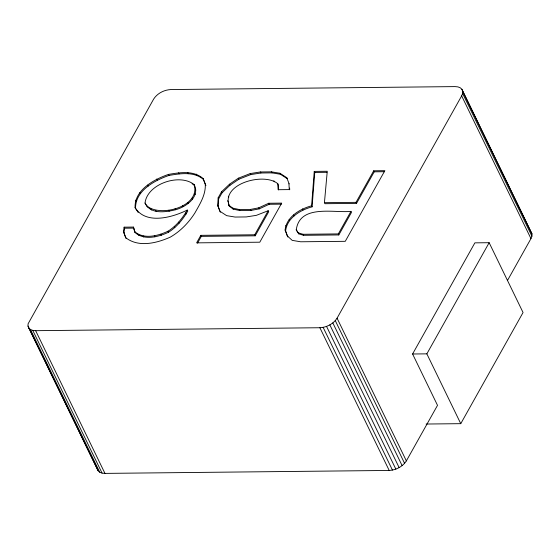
<?xml version="1.0" encoding="UTF-8"?>
<svg xmlns="http://www.w3.org/2000/svg" width="560" height="560" viewBox="0 0 560 560"><rect width="100%" height="100%" fill="white"/><g stroke="black" fill="none" stroke-linecap="round" stroke-linejoin="round"><path stroke-width="0.84" d="M426.111 424.032L460.761 423.668L523.054 312.522L489.146 242.704L474.88 242.851L412.587 353.997L437.514 405.335L406.364 460.908C402.696 466.669 395.934 470.092 389.193 470.449L104.958 473.396L102.06 473.109L99.722 472.199L98.098 470.729L28.798 328.006L28 326.074L28.084 323.813L153.636 99.092C157.304 93.331 164.066 89.908 170.807 89.551L455.042 86.604L457.94 86.891L460.278 87.801L461.902 89.271L532 233.926L531.916 236.187L530.957 238.616L507.486 280.49M28.798 328.006L30.422 329.476L32.76 330.386L35.658 330.68L319.893 327.733C326.634 327.376 333.389 323.953 337.064 318.185L461.65 95.9L462.616 93.464L462.7 91.203L461.902 89.271M138.18 212.471L135.072 207.634C134.414 189.882 154 179.424 168.469 174.412C179.9 172.494 193.592 170.226 203.105 178.535L205.807 185.514L203.105 178.535M135.569 208.656C134.911 190.911 154.497 180.453 168.966 175.434C180.397 173.523 194.096 171.255 203.602 179.564M205.31 184.485C205.737 194.978 199.829 204.19 194.88 212.989C188.601 222.81 180.39 231.308 170.254 237.153C156.702 243.194 138.369 247.772 125.657 237.615L123.452 231.658L124.117 227.171L133.406 227.073L135.1 232.575C144.298 240.709 158.508 236.957 168.546 232.225C176.743 227.108 182.931 219.345 187.768 211.106L187.271 210.077C172.396 217.399 146.013 225.092 135.072 207.634M197.533 243.131L201.32 236.369L255.213 235.809L268.688 211.757L268.191 210.735L256.375 215.341L246.239 216.937L235.088 217.056L226.639 215.649L219.877 211.232L217.672 205.282L218.169 197.806L221.536 191.793L229.467 184.24L238.413 178.171L250.229 173.565L260.365 171.962L271.516 171.85L279.958 173.257L286.727 177.667L287.224 178.696L280.462 174.279L272.013 172.872L260.862 172.991L250.726 174.587L238.91 179.193L229.964 185.262L222.04 192.815L218.666 198.828L218.169 206.304L220.374 212.261M311.598 205.8L314.251 171.402L327.257 171.269L324.436 202.678L324.933 203.707L356.524 203.378L374.213 171.815L373.716 170.786L384.86 170.674L345.268 241.318L300.671 241.78L292.222 240.373L287.315 235.935L285.11 229.985C286.454 216.846 299.985 208.936 311.598 205.8L312.095 206.829C300.489 209.958 286.958 217.875 285.614 231.014L287.819 236.964L287.315 235.935M312.095 206.829L314.748 172.431L314.251 171.402M126.154 238.644L123.949 232.687L124.614 228.2L124.117 227.171M145.033 203.042C147.266 183.687 179.914 173.033 194.159 184.604C200.361 196.945 186.046 206.885 175.609 209.734C165.557 212.268 150.304 214.536 145.033 203.042L147.56 207.039M147.063 206.01C160.265 217.49 200.669 206.647 194.159 184.604M281.323 204.155L269.185 204.281L259.224 208.873L250.95 210.448L239.799 210.567L233.212 209.139L229.32 206.192C220.43 183.47 264.537 172.151 277.781 183.736L278.278 184.765L278.579 189.882M296.261 229.866C299.719 203.98 333.921 213.157 350.966 211.372L351.47 212.394L338.828 234.941L303.527 235.305L298.795 233.863L296.261 229.866L298.795 233.863M133.406 227.073L134.596 231.546C143.794 239.687 158.011 235.928 168.049 231.196C176.239 226.079 182.434 218.316 187.271 210.077M268.191 210.735L254.716 234.78L200.823 235.34L196.616 242.858L259.791 242.2L281.694 203.119L268.688 203.259L258.727 207.844L250.453 209.426L239.302 209.538L232.715 208.11L228.823 205.163M338.828 234.941L338.331 233.912L350.966 211.372M356.524 203.378L356.02 202.349L373.716 170.786M460.761 423.668L426.853 353.85L489.146 242.704M314.748 172.431L326.893 172.305M374.213 171.815L384.503 171.71M324.436 202.678L356.02 202.349M124.614 228.2L133.91 228.102M298.291 232.834L303.023 234.283L338.331 233.912M412.587 353.997L426.853 353.85M192.066 183.666L194.663 185.633M462.7 91.203L532 233.926M462.616 93.464L531.916 236.187M461.65 95.9L530.957 238.616M302.484 208.887L302.981 209.909M279.958 173.257L280.462 174.279M303.023 234.283L303.527 235.305M293.538 214.956L294.035 215.978M271.516 171.85L272.013 172.872M273.889 180.789L274.386 181.818M289.149 219.485L289.653 220.507M337.064 318.185L406.364 460.908M335.293 320.628L404.593 463.351M260.365 171.962L260.862 172.991M285.782 225.491L286.279 226.52M332.829 322.91L402.129 465.633M285.11 229.985L285.614 231.014M329.847 324.884L399.147 467.607M268.688 203.259L269.185 204.281M326.543 326.403L395.85 469.126M250.229 173.565L250.726 174.587M323.148 327.376L392.448 470.099M319.893 327.733L389.193 470.449M258.727 207.844L259.224 208.873M238.413 178.171L238.91 179.193M250.453 209.426L250.95 210.448M254.716 234.78L255.213 235.809M229.467 184.24L229.964 185.262M239.302 209.538L239.799 210.567M228.305 196.203L228.802 197.232M232.715 208.11L233.212 209.139M227.633 200.697L228.13 201.719M221.536 191.793L222.04 192.815M218.169 197.806L218.666 198.828M217.672 205.282L218.169 206.304M196.343 174.118L196.84 175.147M187.894 172.718L188.391 173.74M195.349 189.077L195.846 190.099M194.684 193.564L195.181 194.593M192.157 198.072L192.654 199.101M178.605 172.809L179.102 173.838M187.768 202.601L188.265 203.63M200.823 235.34L201.32 236.369M168.469 174.412L168.966 175.434M182.364 205.646L182.868 206.675M185.591 213.087L186.088 214.109M175.105 208.712L175.609 209.734M178.675 222.124L179.172 223.146M156.653 179.018L157.15 180.04M168.693 210.273L169.19 211.295M174.293 226.653L174.79 227.675M147.707 185.087L148.204 186.116M168.049 231.196L168.546 232.225M155.68 210.406L156.184 211.435M150.948 208.964L151.452 209.986M160.79 234.262L161.287 235.291M139.776 192.64L140.273 193.669M154.371 235.823L154.868 236.852M135.562 200.158L136.066 201.18M143.22 235.942L143.717 236.964M138.488 234.493L138.985 235.522M134.596 231.546L135.1 232.575M123.452 231.658L123.949 232.687M35.658 330.68L104.958 473.396M32.76 330.386L102.06 473.109M30.422 329.476L99.722 472.199M28 326.074L98.098 470.729M286.727 177.667L289.156 183.904M228.333 202.468L229.32 206.192M289.625 188.062L289.723 189.77M288.932 183.624L289.275 189.595L278.124 189.707L277.781 183.736"/></g></svg>
